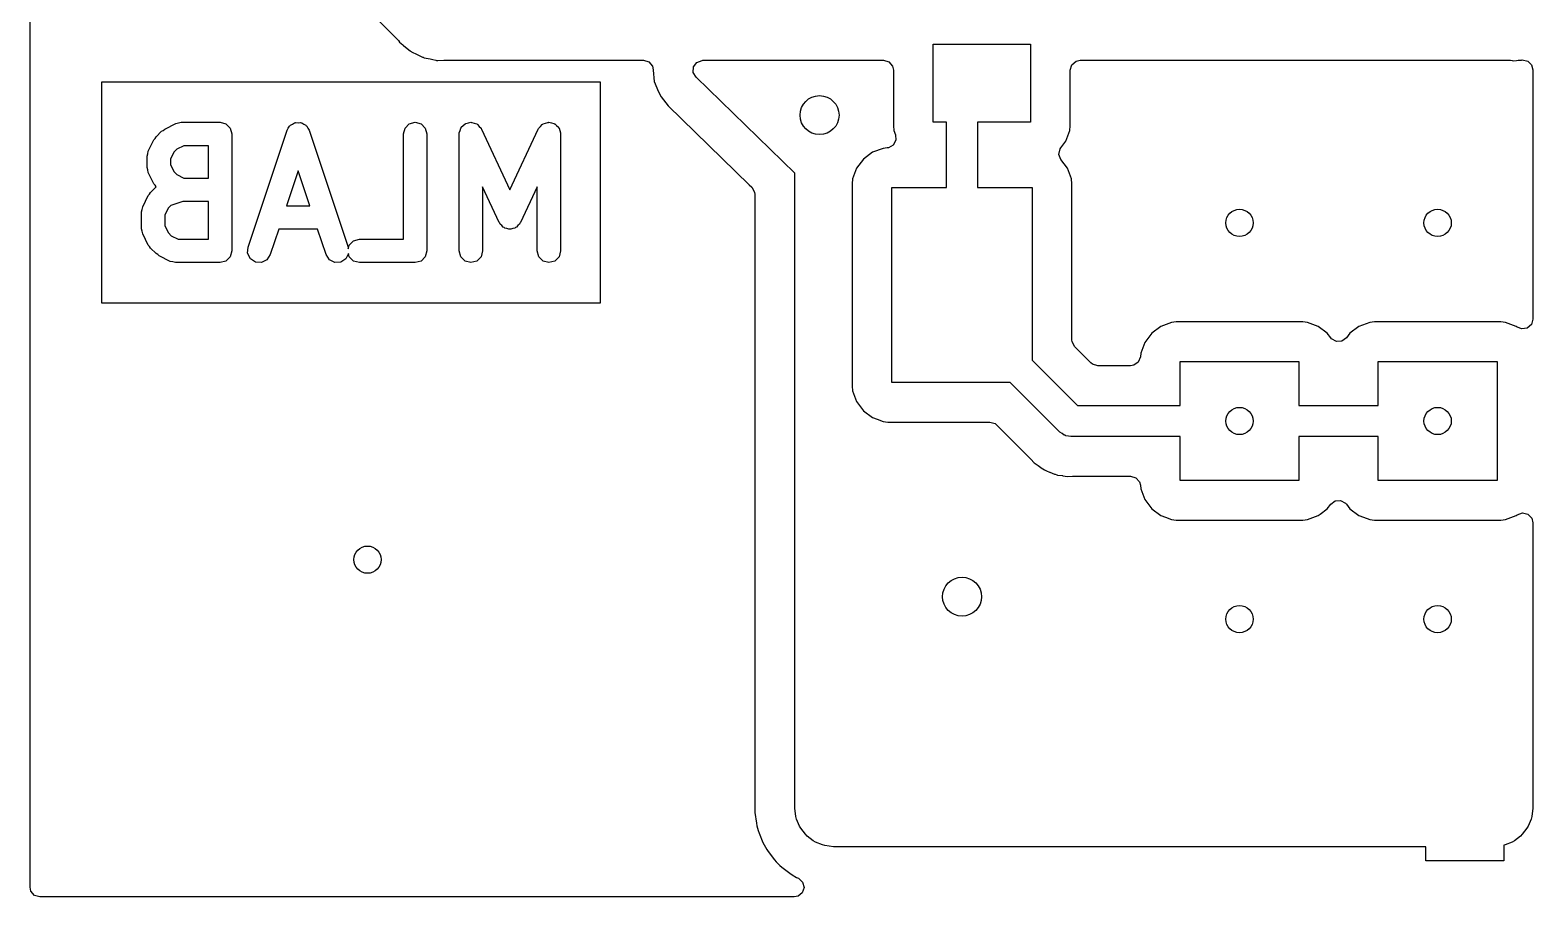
# Model space of a CAD drawing. Extents: x 4.75 to 6.29, y -4.5 to -2.96.
# Drawn here: x 4.754 to 5.513, y -4.498 to -4.06 of the extents above; entities that cross this region are included whole.
import ezdxf

# ---------------------------------------------------------------- set-up
doc = ezdxf.new("R2010")
doc.units = 0
doc.header["$MEASUREMENT"] = 0
doc.layers.add('BLACK', color=7, linetype='CONTINUOUS')

msp = doc.modelspace()

# ---------------------------------------------------------------- linework, layer by layer
at = {"layer": 'BLACK', "linetype": 'CONTINUOUS'}
for p, q in [((4.75411, -4.08652), (4.75411, -3.63177)), ((4.7736, -3.89898), (4.93953, -4.06491)), ((4.93953, -4.06491), (4.94, -4.06546)), ((4.94, -4.06546), (4.94057, -4.06622)), ((4.94057, -4.06622), (4.94216, -4.06756)), ((4.94216, -4.06756), (4.94232, -4.0677)), ((4.94232, -4.0677), (4.94256, -4.06794)), ((4.94256, -4.06794), (4.94358, -4.06875)), ((4.94358, -4.06875), (4.94592, -4.07071)), ((4.94592, -4.07071), (4.94592, -4.07071)), ((4.94592, -4.07071), (4.94616, -4.07087)), ((4.94616, -4.07087), (4.94616, -4.07087)), ((4.94616, -4.07087), (4.94641, -4.07103)), ((4.94641, -4.07103), (4.94641, -4.07103)), ((4.94641, -4.07103), (4.94666, -4.07118)), ((4.94666, -4.07118), (4.94666, -4.07118)), ((4.94666, -4.07118), (4.94943, -4.07247)), ((4.94943, -4.07247), (4.95216, -4.07384)), ((5.2098, -4.10661), (5.2098, -4.06724)), ((5.2098, -4.06724), (5.25902, -4.06724)), ((5.25902, -4.06724), (5.25902, -4.10661)), ((4.95216, -4.07384), (4.95216, -4.07384)), ((4.95216, -4.07384), (4.95216, -4.07384)), ((4.95216, -4.07384), (4.95243, -4.07394)), ((4.95243, -4.07394), (4.95243, -4.07394)), ((4.95243, -4.07394), (4.95271, -4.07404)), ((4.95271, -4.07404), (4.95271, -4.07404)), ((4.95271, -4.07404), (4.95298, -4.07413)), ((4.95298, -4.07413), (4.95598, -4.07475)), ((4.95598, -4.07475), (4.9573, -4.07506)), ((4.9573, -4.07506), (4.95895, -4.07545)), ((4.95895, -4.07545), (4.95895, -4.07545)), ((4.95895, -4.07545), (4.95924, -4.07549)), ((4.95924, -4.07549), (4.95924, -4.07549)), ((4.95924, -4.07549), (4.95953, -4.07552)), ((4.95953, -4.07552), (4.95953, -4.07552)), ((4.95953, -4.07552), (4.95982, -4.07554)), ((4.95982, -4.07554), (4.96288, -4.07545)), ((4.95982, -4.07554), (4.95982, -4.07554)), ((4.96288, -4.07545), (5.06366, -4.07545)), ((5.06366, -4.07545), (5.06634, -4.07624)), ((5.06634, -4.07624), (5.06817, -4.07835)), ((5.06817, -4.07835), (5.06858, -4.08018)), ((5.0888, -4.08153), (5.08896, -4.07874)), ((5.08896, -4.07874), (5.09061, -4.07648)), ((5.09061, -4.07648), (5.09322, -4.07547)), ((5.09322, -4.07547), (5.09363, -4.07545)), ((5.09363, -4.07545), (5.18482, -4.07545)), ((5.18482, -4.07545), (5.1875, -4.07624)), ((5.1875, -4.07624), (5.18934, -4.07835)), ((5.18934, -4.07835), (5.18978, -4.08041)), ((5.27904, -4.08041), (5.27982, -4.07773)), ((5.27982, -4.07773), (5.28194, -4.0759)), ((5.28194, -4.0759), (5.284, -4.07545)), ((5.284, -4.07545), (5.50124, -4.07545)), ((5.50124, -4.07545), (5.50196, -4.07551)), ((5.50196, -4.07551), (5.50215, -4.07553)), ((5.50215, -4.07553), (5.50291, -4.07564)), ((5.50291, -4.07564), (5.50422, -4.07553)), ((5.50422, -4.07553), (5.50498, -4.07546)), ((5.50498, -4.07546), (5.50519, -4.07545)), ((5.50519, -4.07545), (5.50552, -4.07545)), ((5.50552, -4.07545), (5.50601, -4.0754)), ((5.50552, -4.07545), (5.50552, -4.07545)), ((5.50601, -4.0754), (5.50681, -4.0753)), ((5.50681, -4.0753), (5.50711, -4.07528)), ((5.50711, -4.07528), (5.50985, -4.07583)), ((5.50985, -4.07583), (5.51185, -4.07777)), ((5.51185, -4.07777), (5.5125, -4.08022)), ((4.75411, -4.49289), (4.75411, -4.08652)), ((5.04204, -4.08652), (4.79014, -4.08652)), ((4.79014, -4.08652), (4.79014, -4.19784)), ((5.04204, -4.19784), (5.04204, -4.08652)), ((5.06858, -4.08018), (5.0686, -4.08018)), ((5.0686, -4.08018), (5.06862, -4.08035)), ((5.06862, -4.08035), (5.06862, -4.08035)), ((5.06862, -4.08035), (5.06862, -4.08035)), ((5.06862, -4.08035), (5.0691, -4.08609)), ((5.0691, -4.08609), (5.0691, -4.08609)), ((5.0691, -4.08609), (5.07119, -4.09145)), ((5.09017, -4.08397), (5.0888, -4.08153)), ((5.14, -4.1325), (5.09017, -4.08397)), ((5.18978, -4.08041), (5.18978, -4.10853)), ((5.27904, -4.10853), (5.27904, -4.08041)), ((5.5125, -4.08022), (5.5125, -4.20618)), ((5.07119, -4.09145), (5.07119, -4.09145)), ((5.07119, -4.09145), (5.07256, -4.09389)), ((5.07256, -4.09389), (5.07256, -4.09389)), ((5.07256, -4.09389), (5.07607, -4.09845)), ((5.07607, -4.09845), (5.11697, -4.13829)), ((4.82135, -4.11081), (4.82206, -4.11018)), ((4.82206, -4.11018), (4.82768, -4.10737)), ((4.82768, -4.10737), (4.82901, -4.1071)), ((4.82901, -4.1071), (4.83032, -4.10675)), ((4.83032, -4.10675), (4.85001, -4.10675)), ((4.85001, -4.10675), (4.85296, -4.10754)), ((4.85296, -4.10754), (4.85512, -4.1097)), ((4.85512, -4.1097), (4.85591, -4.11265)), ((4.88378, -4.11078), (4.88443, -4.10979)), ((4.88443, -4.10979), (4.88496, -4.10873)), ((4.88496, -4.10873), (4.88526, -4.10853)), ((4.88526, -4.10853), (4.88546, -4.10823)), ((4.88546, -4.10823), (4.88652, -4.1077)), ((4.88652, -4.1077), (4.88751, -4.10705)), ((4.88751, -4.10705), (4.88787, -4.10703)), ((4.88787, -4.10703), (4.88819, -4.10687)), ((4.88819, -4.10687), (4.88938, -4.10694)), ((4.88938, -4.10694), (4.89056, -4.10687)), ((4.89056, -4.10687), (4.89089, -4.10703)), ((4.89089, -4.10703), (4.89125, -4.10705)), ((4.89125, -4.10705), (4.89224, -4.1077)), ((4.89224, -4.1077), (4.8933, -4.10823)), ((4.8933, -4.10823), (4.8935, -4.10853)), ((4.8935, -4.10853), (4.8938, -4.10873)), ((4.8938, -4.10873), (4.89433, -4.10979)), ((4.89433, -4.10979), (4.89498, -4.11078)), ((4.94253, -4.11265), (4.94332, -4.1097)), ((4.94332, -4.1097), (4.94548, -4.10754)), ((4.94548, -4.10754), (4.94843, -4.10675)), ((4.94843, -4.10675), (4.95139, -4.10754)), ((4.95139, -4.10754), (4.95355, -4.1097)), ((4.95355, -4.1097), (4.95434, -4.11265)), ((4.97111, -4.11093), (4.97144, -4.1097)), ((4.97144, -4.1097), (4.97163, -4.10951)), ((4.97163, -4.10951), (4.97172, -4.10926)), ((4.97172, -4.10926), (4.9727, -4.10844)), ((4.9727, -4.10844), (4.9736, -4.10754)), ((4.9736, -4.10754), (4.97386, -4.10747)), ((4.97386, -4.10747), (4.97406, -4.1073)), ((4.97406, -4.1073), (4.97532, -4.10708)), ((4.97532, -4.10708), (4.97656, -4.10675)), ((4.97656, -4.10675), (4.97681, -4.10681)), ((4.97681, -4.10681), (4.97707, -4.10677)), ((4.97707, -4.10677), (4.97827, -4.1072)), ((4.97827, -4.1072), (4.97951, -4.10754)), ((4.97951, -4.10754), (4.97969, -4.10772)), ((4.97969, -4.10772), (4.97994, -4.10781)), ((4.97994, -4.10781), (4.98076, -4.10879)), ((4.98076, -4.10879), (4.98167, -4.1097)), ((4.98167, -4.1097), (4.98174, -4.10995)), ((4.98174, -4.10995), (4.98191, -4.11015)), ((4.98191, -4.11015), (4.99624, -4.14087)), ((4.99624, -4.14087), (5.01057, -4.11015)), ((5.01057, -4.11015), (5.01074, -4.10995)), ((5.01074, -4.10995), (5.01081, -4.1097)), ((5.01081, -4.1097), (5.01172, -4.10879)), ((5.01172, -4.10879), (5.01254, -4.10781)), ((5.01254, -4.10781), (5.01279, -4.10772)), ((5.01279, -4.10772), (5.01297, -4.10754)), ((5.01297, -4.10754), (5.01421, -4.10721)), ((5.01421, -4.10721), (5.01541, -4.10677)), ((5.01541, -4.10677), (5.01567, -4.10681)), ((5.01567, -4.10681), (5.01593, -4.10675)), ((5.01593, -4.10675), (5.01716, -4.10708)), ((5.01716, -4.10708), (5.01842, -4.1073)), ((5.01842, -4.1073), (5.01862, -4.10747)), ((5.01862, -4.10747), (5.01888, -4.10754)), ((5.01888, -4.10754), (5.01978, -4.10844)), ((5.01978, -4.10844), (5.02076, -4.10926)), ((5.02076, -4.10926), (5.02085, -4.10951)), ((5.02085, -4.10951), (5.02104, -4.1097)), ((5.02104, -4.1097), (5.02137, -4.11093)), ((5.18978, -4.10853), (5.19004, -4.11091)), ((5.21654, -4.10661), (5.2098, -4.10661)), ((5.21654, -4.13966), (5.21654, -4.10661)), ((5.25902, -4.10661), (5.23228, -4.10661)), ((5.23228, -4.10661), (5.23228, -4.13966)), ((5.27878, -4.11091), (5.27904, -4.10853)), ((5.27904, -4.10853), (5.27904, -4.10853)), ((4.81379, -4.12126), (4.8166, -4.11563)), ((4.8166, -4.11563), (4.81724, -4.11492)), ((4.81724, -4.11492), (4.81771, -4.1141)), ((4.81771, -4.1141), (4.82052, -4.11129)), ((4.82052, -4.11129), (4.82135, -4.11081)), ((4.85591, -4.11265), (4.85591, -4.17171)), ((4.86409, -4.16984), (4.88378, -4.11078)), ((4.89498, -4.11078), (4.91467, -4.16984)), ((4.94253, -4.1658), (4.94253, -4.11265)), ((4.95434, -4.11265), (4.95434, -4.17171)), ((4.97065, -4.11265), (4.97072, -4.1124)), ((4.97065, -4.17171), (4.97065, -4.11265)), ((4.97067, -4.11214), (4.97111, -4.11093)), ((4.97072, -4.1124), (4.97067, -4.11214)), ((5.02137, -4.11093), (5.02181, -4.11214)), ((5.02181, -4.11214), (5.02176, -4.1124)), ((5.02176, -4.1124), (5.02183, -4.11265)), ((5.02183, -4.11265), (5.02183, -4.17171)), ((5.19102, -4.1158), (5.18968, -4.11825)), ((5.19004, -4.11091), (5.19004, -4.11091)), ((5.19004, -4.11091), (5.19004, -4.11091)), ((5.19004, -4.11091), (5.19004, -4.11091)), ((5.19004, -4.11091), (5.19082, -4.11301)), ((5.19082, -4.11301), (5.19102, -4.1158)), ((5.2743, -4.1196), (5.27677, -4.11631)), ((5.27677, -4.11631), (5.27878, -4.11091)), ((5.27878, -4.11091), (5.27878, -4.11091)), ((5.27878, -4.11091), (5.27878, -4.11091)), ((4.81317, -4.1239), (4.81352, -4.12259)), ((4.81317, -4.12952), (4.81317, -4.1239)), ((4.81352, -4.12259), (4.81379, -4.12126)), ((4.82674, -4.12177), (4.82498, -4.12529)), ((4.82498, -4.12529), (4.82498, -4.12813)), ((4.8282, -4.12032), (4.82674, -4.12177)), ((4.83172, -4.11856), (4.8282, -4.12032)), ((4.8441, -4.11856), (4.83172, -4.11856)), ((4.8441, -4.13487), (4.8441, -4.11856)), ((5.17466, -4.12536), (5.17121, -4.12997)), ((5.17927, -4.12191), (5.17466, -4.12536)), ((5.18466, -4.1199), (5.17927, -4.12191)), ((5.17927, -4.12191), (5.17927, -4.12191)), ((5.1867, -4.11968), (5.18466, -4.1199)), ((5.18466, -4.1199), (5.18466, -4.1199)), ((5.18723, -4.11959), (5.1867, -4.11968)), ((5.18968, -4.11825), (5.18723, -4.11959)), ((5.27333, -4.12293), (5.27392, -4.1202)), ((5.2743, -4.12555), (5.27333, -4.12293)), ((5.27392, -4.1202), (5.2743, -4.1196)), ((5.27761, -4.12997), (5.2743, -4.12555)), ((4.81352, -4.13083), (4.81317, -4.12952)), ((4.81379, -4.13216), (4.81352, -4.13083)), ((4.8166, -4.13779), (4.81379, -4.13216)), ((4.82498, -4.12813), (4.82674, -4.13165)), ((4.82674, -4.13165), (4.8282, -4.13311)), ((4.8282, -4.13311), (4.83172, -4.13487)), ((4.88938, -4.13133), (4.88351, -4.14893)), ((4.89525, -4.14893), (4.88938, -4.13133)), ((5.14, -4.14081), (5.14, -4.1325)), ((5.17121, -4.12997), (5.1692, -4.13536)), ((5.17121, -4.12997), (5.17121, -4.12997)), ((5.27962, -4.13536), (5.27761, -4.12997)), ((5.27761, -4.12997), (5.27761, -4.12997)), ((4.8149, -4.14222), (4.81771, -4.13941)), ((4.81724, -4.1385), (4.8166, -4.13779)), ((4.81771, -4.13932), (4.81724, -4.1385)), ((4.81776, -4.13938), (4.81771, -4.13932)), ((4.81771, -4.13941), (4.81776, -4.13938)), ((4.83172, -4.13487), (4.8441, -4.13487)), ((4.99089, -4.15733), (4.98246, -4.13927)), ((4.98246, -4.13927), (4.98246, -4.17171)), ((5.01002, -4.13927), (5.00159, -4.15733)), ((5.01002, -4.17171), (5.01002, -4.13927)), ((5.11697, -4.13829), (5.11828, -4.13957)), ((5.11828, -4.13957), (5.11966, -4.14201)), ((5.1692, -4.13536), (5.16894, -4.13774)), ((5.16894, -4.13774), (5.16894, -4.23997)), ((5.1692, -4.13536), (5.1692, -4.13536)), ((5.18896, -4.23806), (5.18896, -4.13966)), ((5.18896, -4.13966), (5.21654, -4.13966)), ((5.23228, -4.13966), (5.25986, -4.13966)), ((5.25986, -4.13966), (5.25986, -4.22692)), ((5.27988, -4.13774), (5.27962, -4.13536)), ((5.27962, -4.13536), (5.27962, -4.13536)), ((5.27988, -4.21658), (5.27988, -4.13774)), ((5.27988, -4.13774), (5.27988, -4.13774)), ((4.81098, -4.14938), (4.81379, -4.14376)), ((4.81379, -4.14376), (4.81442, -4.14304)), ((4.81442, -4.14304), (4.8149, -4.14222)), ((4.83128, -4.14668), (4.82508, -4.14875)), ((4.8441, -4.14668), (4.83128, -4.14668)), ((4.8441, -4.1658), (4.8441, -4.14668)), ((5.11966, -4.14201), (5.11978, -4.14312)), ((5.11978, -4.14312), (5.11978, -4.45298)), ((5.14, -4.45265), (5.14, -4.14081)), ((5.14, -4.14081), (5.14, -4.14081)), ((4.81036, -4.15202), (4.81071, -4.15071)), ((4.81036, -4.16046), (4.81036, -4.15202)), ((4.81071, -4.15071), (4.81098, -4.14938)), ((4.82393, -4.14989), (4.82217, -4.15341)), ((4.82217, -4.15341), (4.82217, -4.15906)), ((4.82508, -4.14875), (4.82393, -4.14989)), ((4.88351, -4.14893), (4.89525, -4.14893)), ((4.81071, -4.16177), (4.81036, -4.16046)), ((4.81098, -4.1631), (4.81071, -4.16177)), ((4.81379, -4.16872), (4.81098, -4.1631)), ((4.82217, -4.15906), (4.82393, -4.16258)), ((4.82393, -4.16258), (4.82539, -4.16404)), ((4.87957, -4.16074), (4.8753, -4.17357)), ((4.89918, -4.16074), (4.87957, -4.16074)), ((4.90346, -4.17357), (4.89918, -4.16074)), ((4.99122, -4.15773), (4.99089, -4.15733)), ((4.9914, -4.15822), (4.99122, -4.15773)), ((4.99219, -4.15888), (4.9914, -4.15822)), ((4.99285, -4.15967), (4.99219, -4.15888)), ((4.99334, -4.15985), (4.99285, -4.15967)), ((4.99374, -4.16018), (4.99334, -4.15985)), ((4.99476, -4.16036), (4.99374, -4.16018)), ((4.99573, -4.16072), (4.99476, -4.16036)), ((4.99624, -4.16063), (4.99573, -4.16072)), ((4.99675, -4.16072), (4.99624, -4.16063)), ((4.99772, -4.16036), (4.99675, -4.16072)), ((4.99874, -4.16018), (4.99772, -4.16036)), ((4.99914, -4.15985), (4.99874, -4.16018)), ((4.99963, -4.15967), (4.99914, -4.15985)), ((5.00029, -4.15888), (4.99963, -4.15967)), ((5.00108, -4.15822), (5.00029, -4.15888)), ((5.00126, -4.15773), (5.00108, -4.15822)), ((5.00159, -4.15733), (5.00126, -4.15773)), ((4.81442, -4.16943), (4.81379, -4.16872)), ((4.8149, -4.17026), (4.81442, -4.16943)), ((4.81771, -4.17307), (4.8149, -4.17026)), ((4.82539, -4.16404), (4.82891, -4.1658)), ((4.82891, -4.1658), (4.8441, -4.1658)), ((4.86391, -4.17289), (4.86409, -4.16984)), ((4.91467, -4.16984), (4.91471, -4.17057)), ((4.91471, -4.17057), (4.9152, -4.16875)), ((4.9152, -4.16875), (4.91736, -4.16659)), ((4.91736, -4.16659), (4.92031, -4.1658)), ((4.92031, -4.1658), (4.94253, -4.1658)), ((4.81853, -4.17354), (4.81771, -4.17307)), ((4.81925, -4.17418), (4.81853, -4.17354)), ((4.82487, -4.17699), (4.81925, -4.17418)), ((4.8262, -4.17726), (4.82487, -4.17699)), ((4.82751, -4.17761), (4.8262, -4.17726)), ((4.85001, -4.17761), (4.82751, -4.17761)), ((4.85296, -4.17682), (4.85001, -4.17761)), ((4.85512, -4.17466), (4.85296, -4.17682)), ((4.85591, -4.17171), (4.85512, -4.17466)), ((4.86527, -4.17562), (4.86391, -4.17289)), ((4.86783, -4.17731), (4.86527, -4.17562)), ((4.87088, -4.17749), (4.86783, -4.17731)), ((4.87361, -4.17612), (4.87088, -4.17749)), ((4.8753, -4.17357), (4.87361, -4.17612)), ((4.90515, -4.17612), (4.90346, -4.17357)), ((4.90788, -4.17749), (4.90515, -4.17612)), ((4.91093, -4.17731), (4.90788, -4.17749)), ((4.91348, -4.17562), (4.91093, -4.17731)), ((4.91477, -4.17305), (4.91348, -4.17562)), ((4.9152, -4.17466), (4.91477, -4.17305)), ((4.91736, -4.17682), (4.9152, -4.17466)), ((4.92031, -4.17761), (4.91736, -4.17682)), ((4.94843, -4.17761), (4.92031, -4.17761)), ((4.95139, -4.17682), (4.94843, -4.17761)), ((4.95355, -4.17466), (4.95139, -4.17682)), ((4.95434, -4.17171), (4.95355, -4.17466)), ((4.97144, -4.17466), (4.97065, -4.17171)), ((4.9736, -4.17682), (4.97144, -4.17466)), ((4.97656, -4.17761), (4.9736, -4.17682)), ((4.97951, -4.17682), (4.97656, -4.17761)), ((4.98167, -4.17466), (4.97951, -4.17682)), ((4.98246, -4.17171), (4.98167, -4.17466)), ((5.01081, -4.17466), (5.01002, -4.17171)), ((5.01297, -4.17682), (5.01081, -4.17466)), ((5.01593, -4.17761), (5.01297, -4.17682)), ((5.01888, -4.17682), (5.01593, -4.17761)), ((5.02104, -4.17466), (5.01888, -4.17682)), ((5.02183, -4.17171), (5.02104, -4.17466)), ((4.79014, -4.19784), (5.04204, -4.19784)), ((5.33011, -4.2078), (5.32472, -4.20981)), ((5.33249, -4.20754), (5.33011, -4.2078)), ((5.33011, -4.2078), (5.33011, -4.2078)), ((5.39632, -4.20754), (5.33249, -4.20754)), ((5.33249, -4.20754), (5.33249, -4.20754)), ((5.39871, -4.2078), (5.39632, -4.20754)), ((5.39632, -4.20754), (5.39632, -4.20754)), ((5.4041, -4.20981), (5.39871, -4.2078)), ((5.39871, -4.2078), (5.39871, -4.2078)), ((5.43011, -4.2078), (5.42472, -4.20981)), ((5.43249, -4.20754), (5.43011, -4.2078)), ((5.43011, -4.2078), (5.43011, -4.2078)), ((5.49632, -4.20754), (5.43249, -4.20754)), ((5.43249, -4.20754), (5.43249, -4.20754)), ((5.49871, -4.2078), (5.49632, -4.20754)), ((5.49632, -4.20754), (5.49632, -4.20754)), ((5.5041, -4.20981), (5.49871, -4.2078)), ((5.49871, -4.2078), (5.49871, -4.2078)), ((5.51171, -4.20887), (5.5096, -4.2107)), ((5.5125, -4.20618), (5.51171, -4.20887)), ((5.27999, -4.21763), (5.27988, -4.21658)), ((5.32011, -4.21326), (5.31666, -4.21787)), ((5.32472, -4.20981), (5.32011, -4.21326)), ((5.32472, -4.20981), (5.32472, -4.20981)), ((5.40871, -4.21326), (5.4041, -4.20981)), ((5.4041, -4.20981), (5.4041, -4.20981)), ((5.41044, -4.21556), (5.40871, -4.21326)), ((5.4109, -4.2161), (5.41044, -4.21556)), ((5.41335, -4.21744), (5.4109, -4.2161)), ((5.41838, -4.21556), (5.41614, -4.21724)), ((5.42011, -4.21326), (5.41838, -4.21556)), ((5.42472, -4.20981), (5.42011, -4.21326)), ((5.42472, -4.20981), (5.42472, -4.20981)), ((5.50457, -4.21015), (5.5041, -4.20981)), ((5.5041, -4.20981), (5.5041, -4.20981)), ((5.50683, -4.21109), (5.50457, -4.21015)), ((5.5096, -4.2107), (5.50683, -4.21109)), ((5.28133, -4.22008), (5.27999, -4.21763)), ((5.28946, -4.22821), (5.28133, -4.22008)), ((5.31465, -4.22326), (5.31443, -4.22523)), ((5.31666, -4.21787), (5.31465, -4.22326)), ((5.31465, -4.22326), (5.31465, -4.22326)), ((5.31666, -4.21787), (5.31666, -4.21787)), ((5.41614, -4.21724), (5.41335, -4.21744)), ((5.25986, -4.22692), (5.28262, -4.24969)), ((5.29029, -4.22888), (5.28946, -4.22821)), ((5.29297, -4.22967), (5.29029, -4.22888)), ((5.3095, -4.22967), (5.29297, -4.22967)), ((5.31107, -4.22941), (5.3095, -4.22967)), ((5.31336, -4.22782), (5.31107, -4.22941)), ((5.31443, -4.22523), (5.31336, -4.22782)), ((5.33441, -4.24969), (5.33441, -4.22756)), ((5.33441, -4.22756), (5.39441, -4.22756)), ((5.39441, -4.22756), (5.39441, -4.24969)), ((5.43441, -4.24969), (5.43441, -4.22756)), ((5.43441, -4.22756), (5.49441, -4.22756)), ((5.49441, -4.22756), (5.49441, -4.28756)), ((5.24872, -4.23806), (5.18896, -4.23806)), ((5.27379, -4.26313), (5.24872, -4.23806)), ((5.16894, -4.23997), (5.1692, -4.24236)), ((5.1692, -4.24236), (5.1692, -4.24236)), ((5.1692, -4.24236), (5.17121, -4.24775)), ((5.17121, -4.24775), (5.17121, -4.24775)), ((5.17121, -4.24775), (5.17466, -4.25236)), ((5.17466, -4.25236), (5.17927, -4.25581)), ((5.28262, -4.24969), (5.33441, -4.24969)), ((5.39441, -4.24969), (5.43441, -4.24969)), ((5.17927, -4.25581), (5.17927, -4.25581)), ((5.17927, -4.25581), (5.17927, -4.25581)), ((5.17927, -4.25581), (5.18159, -4.25668)), ((5.18159, -4.25668), (5.18466, -4.25782)), ((5.18466, -4.25782), (5.18466, -4.25782)), ((5.18466, -4.25782), (5.18704, -4.25808)), ((5.18704, -4.25808), (5.18704, -4.25808)), ((5.18704, -4.25808), (5.18704, -4.25808)), ((5.18704, -4.25808), (5.23838, -4.25808)), ((5.23838, -4.25808), (5.24106, -4.25887)), ((5.24106, -4.25887), (5.24188, -4.25953)), ((5.24188, -4.25953), (5.25899, -4.27663)), ((5.27491, -4.26383), (5.27379, -4.26313)), ((5.27594, -4.26465), (5.27491, -4.26383)), ((5.27638, -4.26475), (5.27594, -4.26465)), ((5.27676, -4.26499), (5.27638, -4.26475)), ((5.27807, -4.26514), (5.27676, -4.26499)), ((5.27936, -4.26543), (5.27807, -4.26514)), ((5.33441, -4.26543), (5.27936, -4.26543)), ((5.33441, -4.28756), (5.33441, -4.26543)), ((5.43441, -4.26543), (5.39441, -4.26543)), ((5.39441, -4.26543), (5.39441, -4.28756)), ((5.43441, -4.28756), (5.43441, -4.26543)), ((5.25899, -4.27663), (5.25909, -4.27674)), ((5.25909, -4.27674), (5.26073, -4.27859)), ((5.26073, -4.27859), (5.26276, -4.27999)), ((5.26276, -4.27999), (5.26288, -4.28008)), ((5.26288, -4.28008), (5.26482, -4.28161)), ((5.26482, -4.28161), (5.26519, -4.28177)), ((5.26519, -4.28177), (5.26597, -4.28221)), ((5.26597, -4.28221), (5.2663, -4.28244)), ((5.2663, -4.28244), (5.2663, -4.28244)), ((5.2663, -4.28244), (5.2663, -4.28244)), ((5.2663, -4.28244), (5.26711, -4.28275)), ((5.26711, -4.28275), (5.26861, -4.28331)), ((5.26861, -4.28331), (5.26875, -4.28337)), ((5.26875, -4.28337), (5.271, -4.28439)), ((5.271, -4.28439), (5.27139, -4.28446)), ((5.27139, -4.28446), (5.27226, -4.2847)), ((5.27226, -4.2847), (5.27264, -4.28484)), ((5.27264, -4.28484), (5.27509, -4.28514)), ((5.27509, -4.28514), (5.27523, -4.28516)), ((5.27523, -4.28516), (5.27766, -4.28561)), ((5.27766, -4.28561), (5.28013, -4.28546)), ((5.28013, -4.28546), (5.28028, -4.28545)), ((5.28028, -4.28545), (5.3095, -4.28545)), ((5.3095, -4.28545), (5.31218, -4.28624)), ((5.31218, -4.28624), (5.31401, -4.28835)), ((5.31401, -4.28835), (5.31443, -4.28988)), ((5.31443, -4.28988), (5.31465, -4.29186)), ((5.31465, -4.29186), (5.31465, -4.29186)), ((5.31465, -4.29186), (5.31666, -4.29725)), ((5.39441, -4.28756), (5.33441, -4.28756)), ((5.49441, -4.28756), (5.43441, -4.28756)), ((5.31666, -4.29725), (5.31666, -4.29725)), ((5.31666, -4.29725), (5.32011, -4.30186)), ((5.40871, -4.30186), (5.41044, -4.29955)), ((5.41044, -4.29955), (5.41268, -4.29788)), ((5.41268, -4.29788), (5.41546, -4.29768)), ((5.41546, -4.29768), (5.41792, -4.29902)), ((5.41792, -4.29902), (5.41838, -4.29955)), ((5.41838, -4.29955), (5.42011, -4.30186)), ((5.32011, -4.30186), (5.32472, -4.30531)), ((5.32472, -4.30531), (5.32472, -4.30531)), ((5.32472, -4.30531), (5.32472, -4.30531)), ((5.32472, -4.30531), (5.32704, -4.30618)), ((5.32704, -4.30618), (5.33011, -4.30732)), ((5.33011, -4.30732), (5.33011, -4.30732)), ((5.33011, -4.30732), (5.33249, -4.30758)), ((5.33249, -4.30758), (5.33249, -4.30758)), ((5.33249, -4.30758), (5.33249, -4.30758)), ((5.33249, -4.30758), (5.33249, -4.30758)), ((5.33249, -4.30758), (5.39632, -4.30758)), ((5.39632, -4.30758), (5.39871, -4.30732)), ((5.39632, -4.30758), (5.39632, -4.30758)), ((5.39632, -4.30758), (5.39632, -4.30758)), ((5.39632, -4.30758), (5.39632, -4.30758)), ((5.39871, -4.30732), (5.4041, -4.30531)), ((5.39871, -4.30732), (5.39871, -4.30732)), ((5.39871, -4.30732), (5.39871, -4.30732)), ((5.4041, -4.30531), (5.40508, -4.30458)), ((5.40508, -4.30458), (5.40871, -4.30186)), ((5.42011, -4.30186), (5.42472, -4.30531)), ((5.42472, -4.30531), (5.42472, -4.30531)), ((5.42472, -4.30531), (5.42472, -4.30531)), ((5.42472, -4.30531), (5.42704, -4.30618)), ((5.42704, -4.30618), (5.43011, -4.30732)), ((5.43011, -4.30732), (5.43011, -4.30732)), ((5.43011, -4.30732), (5.43249, -4.30758)), ((5.43249, -4.30758), (5.43249, -4.30758)), ((5.43249, -4.30758), (5.43249, -4.30758)), ((5.43249, -4.30758), (5.43249, -4.30758)), ((5.43249, -4.30758), (5.49632, -4.30758)), ((5.49632, -4.30758), (5.49871, -4.30732)), ((5.49632, -4.30758), (5.49632, -4.30758)), ((5.49632, -4.30758), (5.49632, -4.30758)), ((5.49632, -4.30758), (5.49632, -4.30758)), ((5.49871, -4.30732), (5.5041, -4.30531)), ((5.49871, -4.30732), (5.49871, -4.30732)), ((5.49871, -4.30732), (5.49871, -4.30732)), ((5.5041, -4.30531), (5.50457, -4.30496)), ((5.50457, -4.30496), (5.50719, -4.30399)), ((5.50719, -4.30399), (5.50992, -4.30458)), ((5.50992, -4.30458), (5.51189, -4.30656)), ((5.51189, -4.30656), (5.5125, -4.30893)), ((5.5125, -4.30893), (5.5125, -4.45265)), ((5.11978, -4.45298), (5.11981, -4.45364)), ((5.11981, -4.45364), (5.11987, -4.45463)), ((5.11987, -4.45463), (5.11993, -4.45529)), ((5.11993, -4.45529), (5.12063, -4.46056)), ((5.14002, -4.45298), (5.14, -4.45265)), ((5.14059, -4.45726), (5.14002, -4.45298)), ((5.14092, -4.45851), (5.14059, -4.45726)), ((5.14239, -4.46205), (5.14092, -4.45851)), ((5.51158, -4.45851), (5.51011, -4.46205)), ((5.51191, -4.45726), (5.51158, -4.45851)), ((5.51248, -4.45298), (5.51191, -4.45726)), ((5.5125, -4.45265), (5.51248, -4.45298)), ((5.12063, -4.46056), (5.12063, -4.46056)), ((5.12063, -4.46056), (5.12089, -4.46186)), ((5.12089, -4.46186), (5.12156, -4.46438)), ((5.12156, -4.46438), (5.12156, -4.46438)), ((5.12156, -4.46438), (5.12199, -4.46564)), ((5.12199, -4.46564), (5.12199, -4.46564)), ((5.12199, -4.46564), (5.12396, -4.4704)), ((5.14303, -4.46318), (5.14239, -4.46205)), ((5.14537, -4.46622), (5.14303, -4.46318)), ((5.14628, -4.46713), (5.14537, -4.46622)), ((5.50713, -4.46622), (5.50622, -4.46713)), ((5.50947, -4.46318), (5.50713, -4.46622)), ((5.51011, -4.46205), (5.50947, -4.46318)), ((5.12396, -4.4704), (5.12396, -4.4704)), ((5.12396, -4.4704), (5.12455, -4.47159)), ((5.12455, -4.47159), (5.12586, -4.47386)), ((5.12586, -4.47386), (5.12586, -4.47386)), ((5.12586, -4.47386), (5.12659, -4.47496)), ((5.14932, -4.46947), (5.14628, -4.46713)), ((5.15045, -4.47011), (5.14932, -4.46947)), ((5.15399, -4.47158), (5.15045, -4.47011)), ((5.15524, -4.47191), (5.15399, -4.47158)), ((5.15952, -4.47248), (5.15524, -4.47191)), ((5.15985, -4.4725), (5.15952, -4.47248)), ((5.45844, -4.4725), (5.15985, -4.4725)), ((5.45844, -4.47961), (5.45844, -4.4725)), ((5.49851, -4.47158), (5.49781, -4.47177)), ((5.49781, -4.47177), (5.49781, -4.47961)), ((5.50205, -4.47011), (5.49851, -4.47158)), ((5.50318, -4.46947), (5.50205, -4.47011)), ((5.50622, -4.46713), (5.50318, -4.46947)), ((5.12659, -4.47496), (5.12973, -4.47905)), ((5.12973, -4.47905), (5.1306, -4.48004)), ((5.1306, -4.48004), (5.13246, -4.4819)), ((5.13246, -4.4819), (5.13345, -4.48277)), ((5.49781, -4.47961), (5.45844, -4.47961)), ((5.13345, -4.48277), (5.13345, -4.48277)), ((5.13345, -4.48277), (5.13754, -4.48591)), ((5.13754, -4.48591), (5.13864, -4.48664)), ((5.13864, -4.48664), (5.14091, -4.48795)), ((5.14091, -4.48795), (5.14191, -4.48844)), ((5.14191, -4.48844), (5.14397, -4.49034)), ((4.75456, -4.49495), (4.75411, -4.49289)), ((4.75639, -4.49707), (4.75456, -4.49495)), ((4.75907, -4.49785), (4.75639, -4.49707)), ((5.14381, -4.4957), (5.14164, -4.49747)), ((5.14467, -4.49304), (5.14381, -4.4957)), ((5.14397, -4.49034), (5.14467, -4.49304)), ((5.13972, -4.49785), (4.75907, -4.49785)), ((5.14164, -4.49747), (5.13972, -4.49785))]:
    msp.add_line(p, q, dxfattribs=at)
at = {"layer": 'BLACK'}
for centre, radius in [((5.1525, -4.10313), 0.00984), ((5.36441, -4.15756), 0.00689), ((5.46441, -4.15756), 0.00689), ((5.36441, -4.25756), 0.00689), ((5.46441, -4.25756), 0.00689), ((4.92441, -4.32756), 0.00689), ((5.22441, -4.34626), 0.00984), ((5.36441, -4.35756), 0.00689), ((5.46441, -4.35756), 0.00689)]:
    msp.add_circle(centre, radius, dxfattribs=at)

doc.saveas('drawing.dxf')
